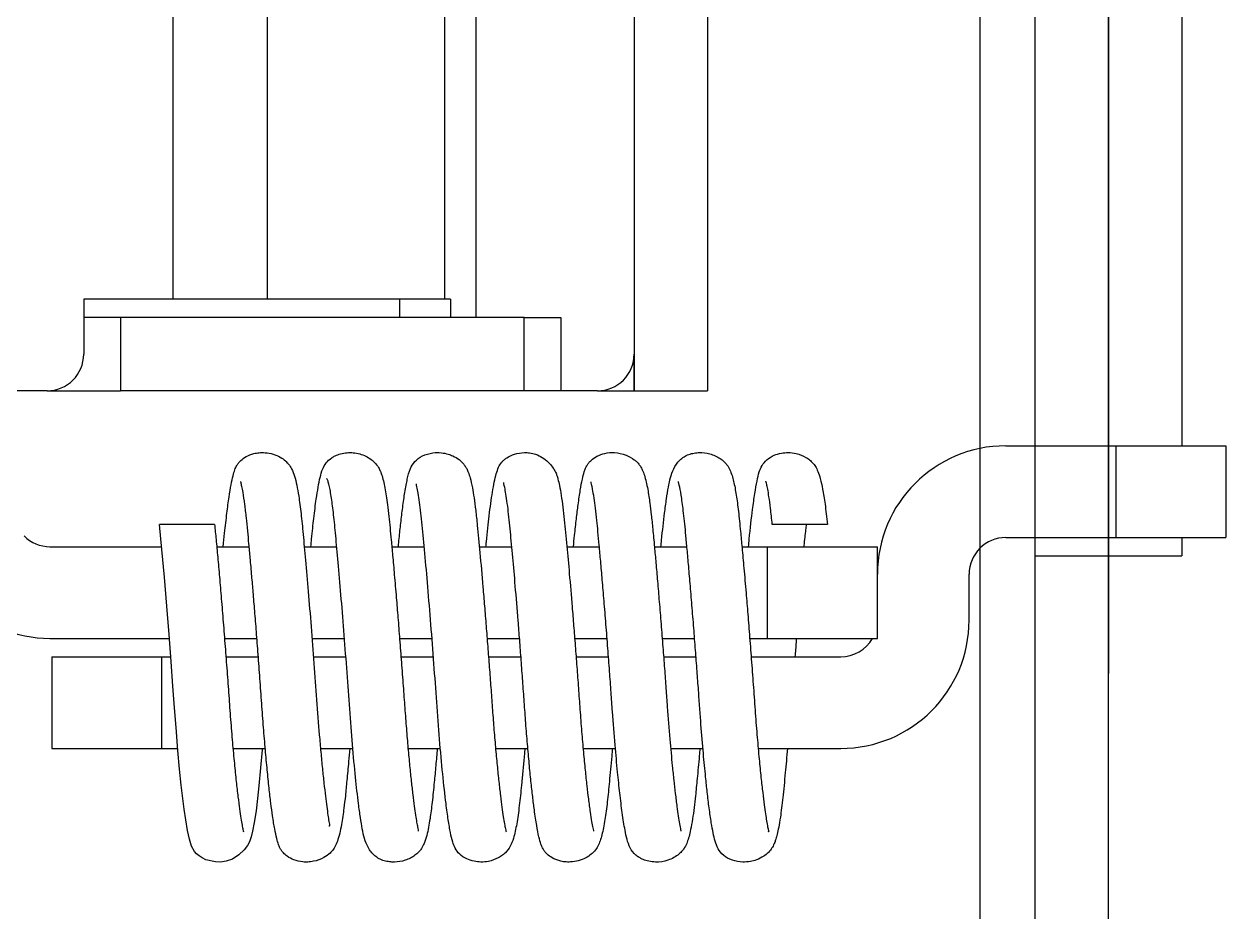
# Model space of a CAD drawing. Extents: x -3080 to 28500, y -1326 to 31609.
# Drawn here: x 6624.354 to 6627.63, y 26383.565 to 26385.986 of the extents above; entities that cross this region are included whole.
import ezdxf

# ---------------------------------------------------------------- set-up
doc = ezdxf.new("R2010")
doc.units = 0
doc.header["$LTSCALE"] = 100
doc.layers.add('0-xref', color=8, linetype='Continuous')
doc.layers.add('188K-SM-07-F10-MECH-CR PIPE-Y2257103$0$AP7P1-SM-08-FNN-120-A(4)-SMP$0$15P6-SM-08-FNN-320-A(10)-UIS-TCM$0$15P6-SM-08-FNN-00-(@10)170308-MIC$0$0-CDS', color=140, linetype='Continuous')

# ---------------------------------------------------------------- blocks, each defined once
blk = doc.blocks.new('188K-SM-07-F10-MECH-CR PIPE-Y2257103$0$CDS-CVD')
at = {"layer": '188K-SM-07-F10-MECH-CR PIPE-Y2257103$0$AP7P1-SM-08-FNN-120-A(4)-SMP$0$15P6-SM-08-FNN-320-A(10)-UIS-TCM$0$15P6-SM-08-FNN-00-(@10)170308-MIC$0$0-CDS', "ltscale": 0.1}
for p, q in [((6627.11, -72972.4769), (6627.11, -72925.4769)), ((6627.31, -72972.7522), (6627.31, -72926.2522)), ((6626.96, -72972.6269), (6626.96, -72941.6358)), ((6627.31, -72946.5022), (6627.31, -72950.548)), ((6627.11, -72949.9269), (6627.11, -72947.5769)), ((6627.51, -72947.5769), (6627.51, -72949.9269)), ((6626.0169, -72947.6769), (6626.0169, -72949.7769)), ((6626.2169, -72947.6769), (6626.2169, -72949.7769)), ((6625.5868, -72949.5769), (6625.5868, -72947.8769)), ((6624.7603, -72949.5269), (6624.7603, -72947.9269)), ((6625.0176, -72949.5269), (6625.0176, -72947.9269)), ((6625.501, -72949.5269), (6625.501, -72947.9269)), ((6624.7603, -72949.5269), (6624.5169, -72949.5269)), ((6624.5169, -72949.5269), (6624.5169, -72949.6769)), ((6625.0176, -72949.5269), (6624.7603, -72949.5269)), ((6625.501, -72949.5269), (6625.0176, -72949.5269)), ((6625.3772, -72949.5269), (6625.3772, -72949.5769)), ((6625.5169, -72949.5269), (6625.501, -72949.5269)), ((6625.5169, -72949.5269), (6625.5169, -72949.5769)), ((6624.6169, -72949.5769), (6624.5169, -72949.5769)), ((6624.6169, -72949.5769), (6624.6169, -72949.7769)), ((6625.7169, -72949.5769), (6624.6169, -72949.5769)), ((6625.7169, -72949.7769), (6625.7169, -72949.5769)), ((6625.7169, -72949.5769), (6625.8169, -72949.5769)), ((6625.8169, -72949.5769), (6625.8169, -72949.7769)), ((6626.0169, -72949.7769), (6626.0169, -72949.6783)), ((6624.4169, -72949.7769), (6624.1169, -72949.7769)), ((6624.4169, -72949.7769), (6624.6169, -72949.7769)), ((6625.7169, -72949.7769), (6624.6169, -72949.7769)), ((6625.8169, -72949.7769), (6625.7169, -72949.7769)), ((6625.9169, -72949.7769), (6625.8169, -72949.7769)), ((6625.9169, -72949.7769), (6626.0169, -72949.7769)), ((6626.0169, -72949.7769), (6626.2169, -72949.7769)), ((6627.03, -72949.9269), (6627.33, -72949.9269)), ((6627.33, -72949.9269), (6627.33, -72950.1769)), ((6627.33, -72949.9269), (6627.63, -72949.9269)), ((6627.63, -72949.9269), (6627.63, -72950.1769)), ((6624.73, -72950.2091), (6624.7236, -72950.1411)), ((6624.8736, -72950.1411), (6624.7236, -72950.1411)), ((6626.5436, -72950.1411), (6626.3936, -72950.1411)), ((6627.03, -72950.1769), (6627.33, -72950.1769)), ((6627.11, -72950.2269), (6627.11, -72950.1769)), ((6627.33, -72950.1769), (6627.63, -72950.1769)), ((6627.51, -72950.1769), (6627.51, -72950.2269)), ((6624.4249, -72950.2019), (6624.7294, -72950.2019)), ((6624.7367, -72950.2848), (6624.73, -72950.2091)), ((6624.8794, -72950.2019), (6624.9679, -72950.2019)), ((6625.1179, -72950.2019), (6625.2065, -72950.2019)), ((6625.3565, -72950.2019), (6625.445, -72950.2019)), ((6625.5951, -72950.2019), (6625.6836, -72950.2019)), ((6625.8337, -72950.2019), (6625.9222, -72950.2019)), ((6626.0723, -72950.2019), (6626.1608, -72950.2019)), ((6626.3108, -72950.2019), (6626.38, -72950.2019)), ((6626.38, -72950.2019), (6626.38, -72950.4519)), ((6626.38, -72950.2019), (6626.68, -72950.2019)), ((6626.68, -72950.4519), (6626.68, -72950.2019)), ((6627.11, -72950.2269), (6627.3734, -72950.2269)), ((6627.3734, -72950.2269), (6627.51, -72950.2269)), ((6626.93, -72950.4019), (6626.93, -72950.2769)), ((6624.7434, -72950.3637), (6624.7367, -72950.2848)), ((6624.7496, -72950.4415), (6624.7434, -72950.3637)), ((6624.7552, -72950.5151), (6624.7496, -72950.4415)), ((6624.4249, -72950.4519), (6624.7504, -72950.4519)), ((6624.9006, -72950.4519), (6624.989, -72950.4519)), ((6625.1391, -72950.4519), (6625.2275, -72950.4519)), ((6625.3777, -72950.4519), (6625.4661, -72950.4519)), ((6625.6163, -72950.4519), (6625.7047, -72950.4519)), ((6625.8549, -72950.4519), (6625.9432, -72950.4519)), ((6626.0934, -72950.4519), (6626.1818, -72950.4519)), ((6626.332, -72950.4519), (6626.38, -72950.4519)), ((6626.38, -72950.4519), (6626.68, -72950.4519)), ((6624.43, -72950.5019), (6624.43, -72950.7519)), ((6624.43, -72950.5019), (6624.73, -72950.5019)), ((6624.73, -72950.7519), (6624.73, -72950.5019)), ((6624.73, -72950.5019), (6624.7542, -72950.5019)), ((6624.9044, -72950.5019), (6624.9928, -72950.5019)), ((6625.143, -72950.5019), (6625.2313, -72950.5019)), ((6625.3816, -72950.5019), (6625.4699, -72950.5019)), ((6625.6202, -72950.5019), (6625.7085, -72950.5019)), ((6625.8587, -72950.5019), (6625.9471, -72950.5019)), ((6626.0973, -72950.5019), (6626.1856, -72950.5019)), ((6626.3359, -72950.5019), (6626.58, -72950.5019)), ((6624.7602, -72950.5821), (6624.7552, -72950.5151)), ((6624.7644, -72950.6415), (6624.7602, -72950.5821)), ((6624.7684, -72950.6949), (6624.7644, -72950.6415)), ((6624.7735, -72950.7572), (6624.7684, -72950.6949)), ((6624.43, -72950.7519), (6624.73, -72950.7519)), ((6624.73, -72950.7519), (6624.7731, -72950.7519)), ((6624.7783, -72950.8084), (6624.7735, -72950.7572)), ((6624.9237, -72950.7519), (6625.0117, -72950.7519)), ((6625.0031, -72950.7557), (6624.9987, -72950.805)), ((6625.0035, -72950.7519), (6625.0031, -72950.7557)), ((6625.1622, -72950.7519), (6625.2503, -72950.7519)), ((6625.4008, -72950.7519), (6625.489, -72950.7519)), ((6625.6394, -72950.7519), (6625.7274, -72950.7519)), ((6625.8779, -72950.7519), (6625.966, -72950.7519)), ((6626.1166, -72950.7519), (6626.2046, -72950.7519)), ((6626.3551, -72950.7519), (6626.58, -72950.7519)), ((6624.7827, -72950.8524), (6624.7783, -72950.8084)), ((6624.9987, -72950.805), (6624.9941, -72950.8535)), ((6624.7905, -72950.9175), (6624.7827, -72950.8524)), ((6624.9941, -72950.8535), (6624.9905, -72950.8884)), ((6624.9905, -72950.8884), (6624.9865, -72950.9222)), ((6624.7998, -72950.9754), (6624.7905, -72950.9175)), ((6624.9865, -72950.9222), (6624.9818, -72950.9535)), ((6624.9818, -72950.9535), (6624.9772, -72950.9777)), ((6624.8051, -72950.9991), (6624.7998, -72950.9754)), ((6624.811, -72951.018), (6624.8051, -72950.9991)), ((6624.9733, -72950.9933), (6624.9699, -72951.0034)), ((6624.9772, -72950.9777), (6624.9733, -72950.9933)), ((6624.8191, -72951.0327), (6624.811, -72951.018)), ((6624.9541, -72951.0286), (6624.9399, -72951.0424)), ((6624.9631, -72951.0165), (6624.9541, -72951.0286)), ((6624.9679, -72951.008), (6624.9631, -72951.0165)), ((6624.9699, -72951.0034), (6624.9679, -72951.008)), ((6624.8247, -72951.0391), (6624.8191, -72951.0327)), ((6624.8314, -72951.0449), (6624.8247, -72951.0391)), ((6624.8395, -72951.0503), (6624.8314, -72951.0449)), ((6624.8499, -72951.0553), (6624.8395, -72951.0503)), ((6624.8758, -72951.0613), (6624.8499, -72951.0553)), ((6624.8895, -72951.0616), (6624.8758, -72951.0613)), ((6624.9049, -72951.0595), (6624.8895, -72951.0616)), ((6624.9221, -72951.0536), (6624.9049, -72951.0595)), ((6624.9399, -72951.0424), (6624.9221, -72951.0536))]:
    blk.add_line(p, q, dxfattribs=at)
for centre, radius, start, end in [((6624.4169, -72949.6769), 0.1, 270, 0), ((6625.9169, -72949.6769), 0.1, 270, 0), ((6627.03, -72950.2769), 0.35, 90, 180), ((6624.4249, -72950.1019), 0.1, 225, 270), ((6627.03, -72950.2769), 0.1, 90, 180), ((6624.4249, -72950.1019), 0.35, 225, 270), ((6626.58, -72950.4019), 0.35, 270, 0), ((6626.58, -72950.4019), 0.1, 270, 330)]:
    blk.add_arc(centre, radius, start, end, dxfattribs=at)
for points, knots in [([(6624.8973, -72950.2019), (6624.8985, -72950.1895), (6624.9017, -72950.1564), (6624.907, -72950.1103), (6624.9129, -72950.0662), (6624.9184, -72950.0325), (6624.9234, -72950.009), (6624.928, -72949.993), (6624.9328, -72949.9824), (6624.9376, -72949.9748), (6624.9457, -72949.9655), (6624.9593, -72949.9553), (6624.9778, -72949.9481), (6624.9959, -72949.9452), (6625.0122, -72949.9451), (6625.0324, -72949.9486), (6625.0518, -72949.9566), (6625.0668, -72949.9674), (6625.0776, -72949.979), (6625.0853, -72949.9919), (6625.0922, -72950.0103), (6625.0974, -72950.0325), (6625.1035, -72950.0664), (6625.1092, -72950.11), (6625.1149, -72950.1686), (6625.1215, -72950.2394), (6625.1288, -72950.3242), (6625.1367, -72950.4197), (6625.1445, -72950.5201), (6625.1517, -72950.6205), (6625.1577, -72950.7012), (6625.1631, -72950.7627), (6625.1673, -72950.8072), (6625.1716, -72950.8473), (6625.1756, -72950.882), (6625.1792, -72950.9107), (6625.1826, -72950.934), (6625.1845, -72950.9504), (6625.1882, -72950.9641), (6625.1856, -72950.9639), (6625.1847, -72950.9639)], [0, 0, 0, 0, 0.022944, 0.061416, 0.097598, 0.131237, 0.161957, 0.186744, 0.205317, 0.215065, 0.223746, 0.235628, 0.249298, 0.257805, 0.268142, 0.281154, 0.293215, 0.302941, 0.31106, 0.328306, 0.356153, 0.388394, 0.418736, 0.460034, 0.500062, 0.543638, 0.59088, 0.640597, 0.69093, 0.740771, 0.791714, 0.818398, 0.845669, 0.872554, 0.898485, 0.923295, 0.946849, 0.969052, 0.989879, 1, 1, 1, 1]), ([(6625.1359, -72950.2019), (6625.1365, -72950.1949), (6625.1392, -72950.1664), (6625.1441, -72950.1222), (6625.15, -72950.075), (6625.1559, -72950.0383), (6625.161, -72950.0124), (6625.1665, -72949.9922), (6625.1765, -72949.9739), (6625.1885, -72949.9618), (6625.2025, -72949.9536), (6625.2167, -72949.9481), (6625.2343, -72949.945), (6625.258, -72949.9453), (6625.2862, -72949.9528), (6625.3091, -72949.9702), (6625.3202, -72949.9853), (6625.3244, -72949.9937), (6625.3313, -72950.0114), (6625.3377, -72950.0395), (6625.3438, -72950.0788), (6625.3484, -72950.1175), (6625.3516, -72950.1499), (6625.355, -72950.1853), (6625.3589, -72950.2276), (6625.3636, -72950.28), (6625.3684, -72950.3369), (6625.3733, -72950.3961), (6625.378, -72950.4552), (6625.3828, -72950.5178), (6625.3875, -72950.5807), (6625.3918, -72950.6414), (6625.3961, -72950.6982), (6625.4006, -72950.7511), (6625.4051, -72950.7992), (6625.4095, -72950.8419), (6625.4137, -72950.8785), (6625.4176, -72950.9092), (6625.4211, -72950.9339), (6625.4242, -72950.9529), (6625.4267, -72950.9662), (6625.428, -72950.9738), (6625.4289, -72950.9774), (6625.4284, -72950.9774), (6625.4282, -72950.9774)], [0, 0, 0, 0, 0.012224, 0.049571, 0.090659, 0.120375, 0.151687, 0.182139, 0.203188, 0.222101, 0.230748, 0.240489, 0.250743, 0.260284, 0.28066, 0.299759, 0.308633, 0.323468, 0.339275, 0.38341, 0.426535, 0.451406, 0.473281, 0.494915, 0.520331, 0.549672, 0.58287, 0.610173, 0.639332, 0.670086, 0.701581, 0.731512, 0.760897, 0.789875, 0.818189, 0.845604, 0.871922, 0.896983, 0.920672, 0.942909, 0.962755, 0.979673, 0.994201, 1, 1, 1, 1]), ([(6625.3744, -72950.2019), (6625.3751, -72950.1942), (6625.3773, -72950.1716), (6625.3812, -72950.1352), (6625.3864, -72950.0922), (6625.3923, -72950.0509), (6625.3989, -72950.0158), (6625.4045, -72949.9928), (6625.4165, -72949.971), (6625.4368, -72949.9541), (6625.4653, -72949.9452), (6625.49, -72949.9449), (6625.5089, -72949.9487), (6625.5249, -72949.9547), (6625.539, -72949.963), (6625.5504, -72949.9738), (6625.5563, -72949.9816), (6625.5613, -72949.9899), (6625.566, -72950.0008), (6625.5708, -72950.0161), (6625.5758, -72950.0385), (6625.5808, -72950.0685), (6625.5853, -72950.1027), (6625.5904, -72950.1512), (6625.5968, -72950.2194), (6625.6035, -72950.2956), (6625.6092, -72950.3638), (6625.6136, -72950.4181), (6625.618, -72950.474), (6625.6223, -72950.5304), (6625.6265, -72950.5862), (6625.6303, -72950.6413), (6625.6345, -72950.6957), (6625.639, -72950.7487), (6625.6436, -72950.7983), (6625.6482, -72950.8427), (6625.6526, -72950.881), (6625.6567, -72950.9129), (6625.6603, -72950.9384), (6625.6635, -72950.9577), (6625.666, -72950.9708), (6625.6679, -72950.9783), (6625.6679, -72950.9791), (6625.6679, -72950.9794)], [0, 0, 0, 0, 0.013652, 0.040414, 0.071318, 0.106147, 0.144506, 0.183309, 0.208619, 0.229447, 0.246924, 0.259422, 0.269277, 0.276375, 0.2872, 0.294781, 0.303018, 0.314166, 0.328621, 0.35094, 0.383704, 0.410921, 0.439697, 0.469009, 0.515893, 0.566963, 0.593506, 0.620483, 0.647718, 0.675024, 0.702209, 0.729204, 0.757059, 0.785939, 0.814856, 0.843153, 0.870605, 0.897015, 0.922222, 0.946108, 0.968572, 0.987737, 1, 1, 1, 1]), ([(6625.613, -72950.2019), (6625.6134, -72950.1974), (6625.6163, -72950.1658), (6625.6221, -72950.1138), (6625.6294, -72950.0605), (6625.6359, -72950.0248), (6625.6414, -72950.002), (6625.6464, -72949.9865), (6625.6533, -72949.9744), (6625.6617, -72949.9656), (6625.6724, -72949.9572), (6625.6909, -72949.9481), (6625.7149, -72949.9446), (6625.7346, -72949.946), (6625.7504, -72949.9499), (6625.7672, -72949.9581), (6625.7815, -72949.9695), (6625.7934, -72949.983), (6625.8002, -72949.9935), (6625.8041, -72950.0014), (6625.8073, -72950.0096), (6625.8099, -72950.0193), (6625.814, -72950.0368), (6625.8182, -72950.061), (6625.8226, -72950.0926), (6625.8277, -72950.1372), (6625.8333, -72950.197), (6625.8405, -72950.2772), (6625.8468, -72950.3516), (6625.8522, -72950.4181), (6625.8565, -72950.4728), (6625.8609, -72950.5299), (6625.8652, -72950.5882), (6625.8693, -72950.6474), (6625.8739, -72950.7061), (6625.8787, -72950.7616), (6625.8834, -72950.8111), (6625.888, -72950.8536), (6625.8925, -72950.8922), (6625.897, -72950.9252), (6625.9011, -72950.951), (6625.9047, -72950.9711), (6625.9074, -72950.9788), (6625.906, -72950.9779), (6625.906, -72950.9779)], [0, 0, 0, 0, 0.007915, 0.054796, 0.106599, 0.134097, 0.16243, 0.190417, 0.212595, 0.221047, 0.227754, 0.241504, 0.256801, 0.265921, 0.278965, 0.295798, 0.313754, 0.326755, 0.335211, 0.339814, 0.343286, 0.356017, 0.376776, 0.404941, 0.433217, 0.459291, 0.50646, 0.549809, 0.597132, 0.622935, 0.649945, 0.677954, 0.706716, 0.736139, 0.767404, 0.798598, 0.828406, 0.856549, 0.882819, 0.914692, 0.942845, 0.967288, 0.999741, 1, 1, 1, 1]), ([(6625.8516, -72950.2019), (6625.8526, -72950.1916), (6625.8552, -72950.1643), (6625.8595, -72950.126), (6625.8647, -72950.0838), (6625.8701, -72950.0472), (6625.8755, -72950.0183), (6625.8801, -72950.0002), (6625.8843, -72949.9884), (6625.8882, -72949.9806), (6625.8925, -72949.974), (6625.9011, -72949.9645), (6625.9152, -72949.9544), (6625.9389, -72949.9459), (6625.9646, -72949.9442), (6625.992, -72949.9496), (6626.0132, -72949.961), (6626.0236, -72949.97), (6626.0284, -72949.9752), (6626.0313, -72949.9788), (6626.0354, -72949.9847), (6626.04, -72949.9934), (6626.0451, -72950.0067), (6626.0498, -72950.0244), (6626.0539, -72950.0442), (6626.0571, -72950.0637), (6626.0603, -72950.0862), (6626.0639, -72950.115), (6626.0678, -72950.1548), (6626.072, -72950.1991), (6626.0764, -72950.2469), (6626.0807, -72950.2967), (6626.0854, -72950.3526), (6626.0904, -72950.4127), (6626.0952, -72950.474), (6626.0997, -72950.533), (6626.1037, -72950.5875), (6626.1083, -72950.6527), (6626.114, -72950.725), (6626.12, -72950.7909), (6626.125, -72950.8394), (6626.1293, -72950.8773), (6626.1334, -72950.9098), (6626.1374, -72950.9374), (6626.1407, -72950.9583), (6626.1442, -72950.9744), (6626.1442, -72950.9766), (6626.1442, -72950.9775)], [0, 0, 0, 0, 0.018338, 0.048434, 0.07699, 0.112407, 0.144632, 0.171918, 0.188142, 0.20094, 0.210166, 0.218873, 0.230672, 0.244073, 0.259882, 0.277953, 0.29127, 0.295765, 0.299118, 0.303467, 0.309898, 0.325457, 0.347147, 0.370648, 0.391536, 0.409908, 0.425916, 0.451493, 0.47911, 0.509812, 0.535131, 0.562348, 0.591343, 0.621926, 0.652444, 0.68108, 0.707716, 0.732393, 0.778597, 0.820311, 0.845165, 0.870348, 0.899907, 0.924702, 0.951408, 0.979472, 1, 1, 1, 1]), ([(6626.0902, -72950.2019), (6626.0907, -72950.1961), (6626.0938, -72950.1614), (6626.0989, -72950.1181), (6626.105, -72950.0712), (6626.1104, -72950.0391), (6626.1153, -72950.0141), (6626.1247, -72949.9873), (6626.1373, -72949.9685), (6626.1516, -72949.9568), (6626.1648, -72949.9503), (6626.1786, -72949.9465), (6626.1986, -72949.9445), (6626.2237, -72949.9472), (6626.2482, -72949.9582), (6626.2626, -72949.9701), (6626.2726, -72949.9818), (6626.2777, -72949.9914), (6626.2839, -72950.0071), (6626.2883, -72950.0239), (6626.2919, -72950.0412), (6626.2963, -72950.0668), (6626.3014, -72950.1047), (6626.3063, -72950.1539), (6626.3113, -72950.2063), (6626.3163, -72950.2621), (6626.3216, -72950.3232), (6626.3268, -72950.3868), (6626.3319, -72950.4502), (6626.3371, -72950.5175), (6626.3423, -72950.5871), (6626.3471, -72950.6563), (6626.3523, -72950.7217), (6626.3576, -72950.7804), (6626.3626, -72950.8306), (6626.3672, -72950.8721), (6626.3713, -72950.9051), (6626.3749, -72950.9304), (6626.3781, -72950.9507), (6626.3809, -72950.9658), (6626.3826, -72950.975), (6626.3841, -72950.9795), (6626.3834, -72950.9789), (6626.3832, -72950.9788)], [0, 0, 0, 0, 0.009839, 0.059155, 0.089783, 0.118409, 0.145898, 0.171611, 0.20262, 0.218414, 0.231897, 0.24283, 0.251267, 0.2665, 0.282462, 0.290538, 0.299678, 0.321642, 0.342979, 0.362298, 0.382837, 0.402945, 0.440444, 0.478907, 0.50689, 0.538872, 0.574822, 0.604232, 0.635492, 0.66829, 0.702232, 0.737133, 0.771894, 0.805063, 0.836215, 0.865031, 0.891304, 0.914924, 0.935866, 0.959679, 0.979209, 0.995164, 1, 1, 1, 1]), ([(6626.3288, -72950.2019), (6626.3294, -72950.195), (6626.3329, -72950.156), (6626.3387, -72950.1073), (6626.3458, -72950.056), (6626.352, -72950.0215), (6626.3567, -72950.0005), (6626.3639, -72949.982), (6626.3759, -72949.9657), (6626.3952, -72949.9528), (6626.4168, -72949.9462), (6626.4387, -72949.9446), (6626.4602, -72949.9473), (6626.4821, -72949.9559), (6626.4958, -72949.9656), (6626.5051, -72949.9745), (6626.512, -72949.9843), (6626.5187, -72949.9977), (6626.525, -72950.0172), (6626.5313, -72950.0457), (6626.5377, -72950.0859), (6626.5416, -72950.122), (6626.5436, -72950.1411)], [0, 0, 0, 0, 0.0251093, 0.1426474, 0.2203727, 0.2967415, 0.3706749, 0.4206268, 0.4641966, 0.4991965, 0.5248722, 0.5466766, 0.5739988, 0.6075998, 0.6251015, 0.6439113, 0.6739431, 0.7153451, 0.7691998, 0.8352872, 0.9127563, 1, 1, 1, 1]), ([(6625.4806, -72950.7519), (6625.4792, -72950.7676), (6625.4763, -72950.8001), (6625.4717, -72950.8497), (6625.4667, -72950.8993), (6625.4614, -72950.9394), (6625.4566, -72950.9677), (6625.4518, -72950.9902), (6625.4462, -72951.0077), (6625.4405, -72951.0194), (6625.4366, -72951.0261), (6625.43, -72951.0343), (6625.4173, -72951.0461), (6625.393, -72951.0586), (6625.3687, -72951.0623), (6625.3483, -72951.0612), (6625.3342, -72951.0582), (6625.3207, -72951.0526), (6625.3051, -72951.0417), (6625.2919, -72951.024), (6625.2813, -72950.9969), (6625.2761, -72950.9717), (6625.2708, -72950.9405), (6625.2646, -72950.8955), (6625.2574, -72950.8307), (6625.2493, -72950.7435), (6625.2418, -72950.6462), (6625.2347, -72950.5449), (6625.2269, -72950.443), (6625.219, -72950.3444), (6625.2114, -72950.2553), (6625.2045, -72950.1802), (6625.1988, -72950.12), (6625.1938, -72950.08), (6625.1898, -72950.0541), (6625.1865, -72950.0373), (6625.1833, -72950.0244), (6625.1809, -72950.0184), (6625.1794, -72950.0164), (6625.1789, -72950.0166), (6625.1787, -72950.0166)], [0, 0, 0, 0, 0.0250054, 0.0516021, 0.0878785, 0.1232191, 0.1461505, 0.1700655, 0.1975379, 0.2089033, 0.2201153, 0.229209, 0.236991, 0.2519558, 0.2665131, 0.2738657, 0.2833798, 0.2953051, 0.3094901, 0.3393052, 0.3643954, 0.3907034, 0.4173737, 0.4459336, 0.491985, 0.541034, 0.5887822, 0.6349805, 0.6817906, 0.7283185, 0.7735184, 0.8156542, 0.8542992, 0.8915717, 0.9114971, 0.9331635, 0.9564717, 0.9812749, 0.9930309, 1, 1, 1, 1]), ([(6625.242, -72950.7519), (6625.241, -72950.764), (6625.2382, -72950.7948), (6625.2341, -72950.8383), (6625.2301, -72950.8806), (6625.2264, -72950.9124), (6625.2229, -72950.9379), (6625.2192, -72950.9611), (6625.2144, -72950.9847), (6625.2088, -72951.0043), (6625.2029, -72951.0181), (6625.1978, -72951.0264), (6625.193, -72951.0323), (6625.1854, -72951.0402), (6625.1688, -72951.0522), (6625.1467, -72951.0597), (6625.1279, -72951.0619), (6625.111, -72951.0616), (6625.0897, -72951.057), (6625.0718, -72951.0472), (6625.0608, -72951.037), (6625.055, -72951.0294), (6625.0512, -72951.0226), (6625.0468, -72951.0122), (6625.0423, -72950.9965), (6625.0372, -72950.9717), (6625.032, -72950.9391), (6625.0269, -72950.9011), (6625.022, -72950.8595), (6625.017, -72950.8108), (6625.0119, -72950.7556), (6625.0068, -72950.6947), (6625.0021, -72950.6296), (6624.9974, -72950.5627), (6624.9925, -72950.4969), (6624.9877, -72950.4349), (6624.9831, -72950.3781), (6624.9789, -72950.3273), (6624.9748, -72950.2789), (6624.9709, -72950.2347), (6624.9672, -72950.1938), (6624.9637, -72950.157), (6624.9602, -72950.1206), (6624.9559, -72950.0845), (6624.9516, -72950.056), (6624.9478, -72950.0372), (6624.9459, -72950.028), (6624.944, -72950.023), (6624.945, -72950.0239), (6624.9452, -72950.0241)], [0, 0, 0, 0, 0.019515, 0.050029, 0.077323, 0.102515, 0.120513, 0.141116, 0.165168, 0.192468, 0.214794, 0.228714, 0.232668, 0.23596, 0.246272, 0.261899, 0.270974, 0.278857, 0.29254, 0.304788, 0.314663, 0.322435, 0.333114, 0.347151, 0.371034, 0.400667, 0.433576, 0.460219, 0.488415, 0.517993, 0.54872, 0.580308, 0.612421, 0.644647, 0.675575, 0.704795, 0.73202, 0.757045, 0.779745, 0.806299, 0.828622, 0.850275, 0.875106, 0.903989, 0.936564, 0.959236, 0.978991, 0.995743, 1, 1, 1, 1]), ([(6625.7192, -72950.7519), (6625.7187, -72950.7573), (6625.7171, -72950.7762), (6625.7142, -72950.8072), (6625.7099, -72950.8533), (6625.7048, -72950.9043), (6625.6991, -72950.9456), (6625.694, -72950.9735), (6625.6898, -72950.9923), (6625.6823, -72951.0139), (6625.6731, -72951.0296), (6625.6594, -72951.0426), (6625.6445, -72951.0525), (6625.6219, -72951.0604), (6625.601, -72951.0624), (6625.5787, -72951.0601), (6625.5577, -72951.0529), (6625.5389, -72951.0392), (6625.528, -72951.023), (6625.5212, -72951.0046), (6625.5165, -72950.983), (6625.5103, -72950.9476), (6625.5032, -72950.8963), (6625.4952, -72950.8238), (6625.4866, -72950.7295), (6625.479, -72950.627), (6625.4715, -72950.5206), (6625.4632, -72950.4135), (6625.4548, -72950.3111), (6625.4467, -72950.219), (6625.4395, -72950.1404), (6625.4337, -72950.0882), (6625.4286, -72950.0559), (6625.4256, -72950.0396), (6625.4234, -72950.0313), (6625.4236, -72950.0307), (6625.4236, -72950.0305)], [0, 0, 0, 0, 0.008767, 0.030945, 0.05481, 0.094419, 0.138166, 0.160607, 0.183461, 0.207531, 0.232729, 0.24322, 0.252419, 0.268067, 0.280134, 0.290173, 0.302562, 0.319266, 0.339796, 0.363149, 0.397464, 0.432765, 0.468665, 0.522906, 0.576664, 0.628286, 0.679314, 0.731239, 0.782917, 0.833253, 0.882248, 0.931824, 0.957583, 0.981299, 0.996571, 1, 1, 1, 1]), ([(6625.9577, -72950.7519), (6625.9571, -72950.7589), (6625.9543, -72950.7919), (6625.9496, -72950.8415), (6625.9439, -72950.8996), (6625.9373, -72950.949), (6625.9307, -72950.9829), (6625.925, -72951.0031), (6625.9185, -72951.0182), (6625.9121, -72951.0288), (6625.9, -72951.0411), (6625.8844, -72951.0516), (6625.8646, -72951.0591), (6625.8449, -72951.062), (6625.829, -72951.0616), (6625.8112, -72951.0584), (6625.7933, -72951.0511), (6625.7802, -72951.0409), (6625.7724, -72951.0319), (6625.7673, -72951.0237), (6625.7621, -72951.0116), (6625.757, -72950.9924), (6625.7512, -72950.9625), (6625.7456, -72950.9248), (6625.7404, -72950.8833), (6625.7358, -72950.8413), (6625.731, -72950.7934), (6625.7263, -72950.7403), (6625.7217, -72950.6838), (6625.7176, -72950.6259), (6625.7135, -72950.5684), (6625.7093, -72950.5118), (6625.7051, -72950.4567), (6625.6997, -72950.3883), (6625.6934, -72950.3112), (6625.6862, -72950.2293), (6625.6807, -72950.1703), (6625.6766, -72950.1277), (6625.6732, -72950.0972), (6625.6695, -72950.0699), (6625.6659, -72950.0483), (6625.6631, -72950.0348), (6625.6613, -72950.0278), (6625.6616, -72950.0271), (6625.6618, -72950.0268)], [0, 0, 0, 0, 0.011048, 0.052056, 0.089802, 0.129074, 0.173095, 0.195422, 0.214341, 0.230482, 0.238269, 0.247767, 0.259441, 0.271539, 0.281064, 0.288868, 0.301718, 0.312818, 0.320919, 0.330294, 0.350664, 0.378549, 0.412441, 0.449479, 0.475814, 0.503319, 0.53183, 0.56114, 0.590938, 0.619472, 0.646968, 0.673919, 0.70011, 0.725352, 0.772339, 0.814329, 0.856797, 0.879038, 0.902611, 0.927668, 0.952635, 0.973655, 0.990412, 1, 1, 1, 1]), ([(6626.1963, -72950.7519), (6626.1957, -72950.7586), (6626.1932, -72950.7878), (6626.189, -72950.832), (6626.1846, -72950.8782), (6626.1804, -72950.9148), (6626.176, -72950.9463), (6626.1706, -72950.9779), (6626.1634, -72951.0037), (6626.1574, -72951.018), (6626.1491, -72951.0304), (6626.1354, -72951.0445), (6626.1096, -72951.0586), (6626.0809, -72951.0629), (6626.0566, -72951.0601), (6626.0415, -72951.0552), (6626.0301, -72951.0492), (6626.0162, -72951.0389), (6626.0043, -72951.0219), (6625.9972, -72950.9998), (6625.9915, -72950.9723), (6625.9847, -72950.9303), (6625.9781, -72950.8762), (6625.9716, -72950.8148), (6625.9648, -72950.7406), (6625.9589, -72950.6661), (6625.9542, -72950.5979), (6625.95, -72950.5403), (6625.9453, -72950.4778), (6625.9402, -72950.4131), (6625.9352, -72950.3503), (6625.9303, -72950.2929), (6625.9259, -72950.2423), (6625.922, -72950.1986), (6625.9185, -72950.1616), (6625.9152, -72950.1275), (6625.9116, -72950.0964), (6625.9076, -72950.0667), (6625.9042, -72950.0473), (6625.9018, -72950.0348), (6625.8999, -72950.0271), (6625.8999, -72950.0257), (6625.8998, -72950.0251)], [0, 0, 0, 0, 0.010716, 0.047152, 0.078014, 0.101367, 0.127718, 0.156704, 0.198692, 0.218385, 0.227044, 0.235688, 0.255054, 0.274051, 0.283809, 0.293457, 0.302002, 0.31059, 0.336384, 0.365039, 0.395446, 0.438386, 0.477322, 0.513397, 0.554605, 0.601225, 0.626378, 0.653674, 0.683189, 0.714696, 0.745639, 0.774787, 0.801956, 0.827041, 0.850005, 0.870922, 0.896652, 0.921085, 0.95024, 0.966876, 0.984797, 1, 1, 1, 1]), ([(6626.4349, -72950.7519), (6626.4329, -72950.7744), (6626.4284, -72950.8238), (6626.4225, -72950.8867), (6626.4164, -72950.9348), (6626.4112, -72950.9659), (6626.4072, -72950.985), (6626.4036, -72950.9981), (6626.4005, -72951.0073), (6626.3973, -72951.0146), (6626.3938, -72951.0213), (6626.3895, -72951.0279), (6626.3825, -72951.0363), (6626.3686, -72951.0477), (6626.3525, -72951.0556), (6626.3324, -72951.061), (6626.3101, -72951.0626), (6626.2817, -72951.0573), (6626.2575, -72951.0426), (6626.2441, -72951.0242), (6626.237, -72951.0044), (6626.2324, -72950.9838), (6626.2269, -72950.9535), (6626.2216, -72950.9165), (6626.2164, -72950.8737), (6626.2112, -72950.8246), (6626.2054, -72950.764), (6626.2001, -72950.6995), (6626.1958, -72950.6411), (6626.1924, -72950.5924), (6626.1885, -72950.5396), (6626.1842, -72950.4826), (6626.1795, -72950.4224), (6626.1746, -72950.3614), (6626.1698, -72950.3031), (6626.1652, -72950.2503), (6626.1611, -72950.2043), (6626.1574, -72950.1651), (6626.1542, -72950.1319), (6626.1502, -72950.0957), (6626.1452, -72950.0599), (6626.1407, -72950.0365), (6626.138, -72950.026), (6626.1378, -72950.0246), (6626.1377, -72950.024)], [0, 0, 0, 0, 0.036692, 0.080546, 0.122483, 0.148726, 0.170854, 0.188541, 0.201708, 0.21138, 0.21958, 0.22937, 0.236592, 0.244838, 0.256493, 0.265093, 0.276024, 0.291401, 0.310219, 0.333264, 0.359838, 0.388851, 0.416507, 0.450366, 0.480453, 0.506551, 0.54342, 0.584764, 0.606878, 0.630062, 0.65505, 0.68184, 0.710337, 0.740375, 0.770077, 0.798021, 0.824072, 0.848165, 0.870334, 0.891275, 0.929661, 0.965694, 0.984076, 1, 1, 1, 1]), ([(6626.3936, -72950.1411), (6626.392, -72950.1259), (6626.389, -72950.0974), (6626.3847, -72950.0663), (6626.3812, -72950.0454), (6626.3782, -72950.0324), (6626.3769, -72950.0264), (6626.3752, -72950.0224), (6626.376, -72950.0233), (6626.3761, -72950.0235)], [0, 0, 0, 0, 0.24457, 0.459789, 0.64239, 0.790549, 0.903515, 0.981243, 1, 1, 1, 1]), ([(6624.8736, -72950.1411), (6624.8749, -72950.1546), (6624.8776, -72950.1825), (6624.8821, -72950.2307), (6624.8868, -72950.2846), (6624.8919, -72950.344), (6624.8971, -72950.4076), (6624.9023, -72950.474), (6624.9075, -72950.5413), (6624.9123, -72950.6082), (6624.917, -72950.6738), (6624.9221, -72950.7361), (6624.9273, -72950.7929), (6624.9324, -72950.8423), (6624.9372, -72950.8837), (6624.9415, -72950.917), (6624.9453, -72950.9426), (6624.9484, -72950.9611), (6624.9508, -72950.9731), (6624.9526, -72950.9793), (6624.9523, -72950.9795), (6624.9523, -72950.9796)], [0, 0, 0, 0, 0.05098, 0.104618, 0.160657, 0.218737, 0.278401, 0.339113, 0.400278, 0.461279, 0.522969, 0.58567, 0.646765, 0.705561, 0.761477, 0.814069, 0.863032, 0.908198, 0.949498, 0.983839, 1, 1, 1, 1]), ([(6626.4859, -72950.1411), (6626.4853, -72950.146), (6626.4833, -72950.1633), (6626.4811, -72950.184), (6626.4795, -72950.2009), (6626.4794, -72950.2019)], [0, 0, 0, 0, 0.26788, 0.955572, 1, 1, 1, 1]), ([(6626.4591, -72950.4519), (6626.4589, -72950.4556), (6626.4577, -72950.4722), (6626.4564, -72950.4889), (6626.4554, -72950.5019)], [0, 0, 0, 0, 0.225344, 1, 1, 1, 1])]:
    blk.add_open_spline(points, degree=3, knots=knots, dxfattribs=at)
blk = doc.blocks.new('188K-SM-07-F10-MECH-CR PIPE-Y2257103')
blk.add_blockref('188K-SM-07-F10-MECH-CR PIPE-Y2257103$0$CDS-CVD', (0, 99334.7631))

msp = doc.modelspace()

# ---------------------------------------------------------------- block references
at = {"layer": '0-xref'}
msp.add_blockref('188K-SM-07-F10-MECH-CR PIPE-Y2257103', (0, 0), dxfattribs=at)

doc.saveas('drawing.dxf')
